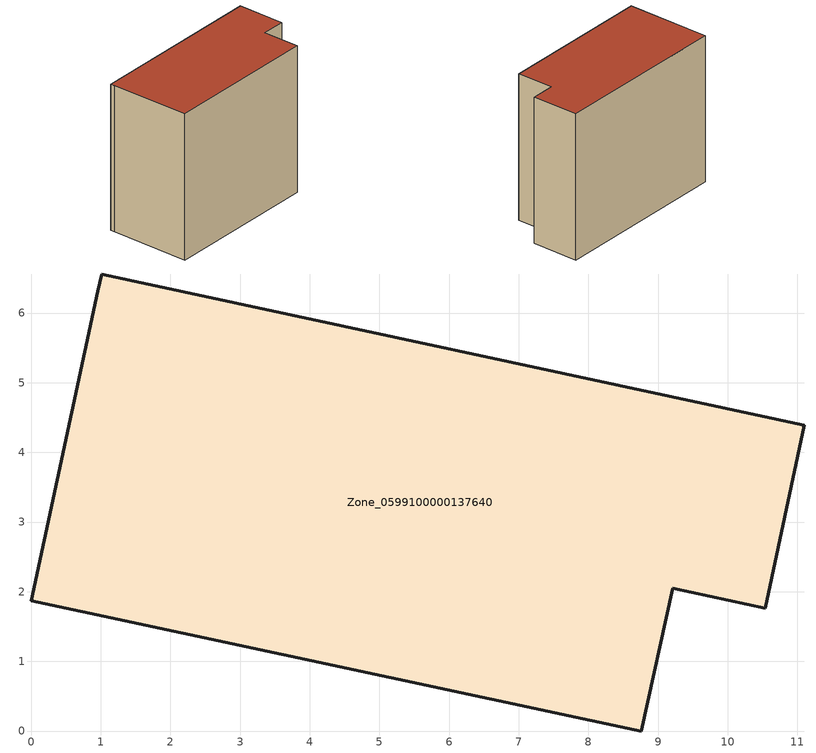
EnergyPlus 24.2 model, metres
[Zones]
Zone_0599100000137640
 floor ground (C_G): 0.96,6.32 1.01,6.56 11.1,4.39 10.54,1.76 9.21,2.05 8.76,0 0,1.87 z0
 wall outside (C_F): 8.76,0 9.21,2.05 10.54,1.76 11.1,4.39 1.01,6.56 0.96,6.32 0,1.87 8.76,0 z0:8.45
 roof outside (C_R): 11.1,4.39 1.01,6.56 0.96,6.32 0,1.87 8.76,0 9.21,2.05 10.54,1.76 z8.45
[BUILDING]
Pand.0599100000137640: North Axis=0; Terrain=City; Loads Convergence Tolerance Value=0.04; Temperature Convergence Tolerance Value=0.4; Solar Distribution=FullExterior; Maximum Number of Warmup Days=25; Minimum Number of Warmup Days=1
[Site:Location]
Rotterdam.The.Hague.AP_ZH_NLD Design_Conditions: Latitude=51.96; Longitude=4.45; Time Zone=1; Elevation=-4.5
[SITE:GROUNDTEMPERATURE:BUILDINGSURFACE]
18, 18, 18, 18, 18, 18, 18, 18, 18, 18, 18, 18
[MATERIAL] Thermal Absorptance=0.9; Solar Absorptance=0.7; Visible Absorptance=0.7
Name | Roughness | Thickness | Conductivity | Density | Specific Heat
G.TI.1975-1991 | MediumSmooth | 0.15 | 0.288461 | 540 | 1210
F.TI.1975-1991 | Rough | 0.3 | 0.230769 | 1920 | 840
R.TI.1975-1991 | MediumRough | 0.2 | 0.153846 | 1500 | 1000
[CONSTRUCTION]
C_G: G.TI.1975-1991
C_F: F.TI.1975-1991
C_R: R.TI.1975-1991
[ZONE]
Zone_0599100000137640: Type=1; Multiplier=1; Ceiling Height=Autocalculate; Volume=Autocalculate; Floor Area=autocalculate; Part of Total Floor Area=Yes
[ZONEINFILTRATION:DESIGNFLOWRATE]
Infil_Zone_0599100000137640: Zone or ZoneList or Space or SpaceList=Zone_0599100000137640; Schedule=AlwaysOn; Design Flow Rate Calculation Method=Flow/Area; Flow Rate per Floor Area=0.003; Constant Term Coefficient=1; Temperature Term Coefficient=0; Velocity Term Coefficient=0; Velocity Squared Term Coefficient=0
[HVACTEMPLATE:ZONE:IDEALLOADSAIRSYSTEM]
Zone_0599100000137640: Maximum Heating Supply Air Temperature=50; Minimum Cooling Supply Air Temperature=13; Maximum Heating Supply Air Humidity Ratio=0.0156; Minimum Cooling Supply Air Humidity Ratio=0.0077; Heating Limit=NoLimit; Cooling Limit=NoLimit; Dehumidification Control Type=ConstantSensibleHeatRatio; Cooling Sensible Heat Ratio=0.7; Dehumidification Setpoint=60; Humidification Control Type=None; Humidification Setpoint=30; Outdoor Air Method=None; Outdoor Air Flow Rate per Person=0.00944; Outdoor Air Flow Rate per Zone Floor Area=0; Outdoor Air Flow Rate per Zone=0; Demand Controlled Ventilation Type=None; Outdoor Air Economizer Type=NoEconomizer; Heat Recovery Type=None; Sensible Heat Recovery Effectiveness=0.7; Latent Heat Recovery Effectiveness=0.65
[ZONECONTROL:THERMOSTAT]
ThermostatControl_Zone_0599100000137640: Zone or ZoneList=Zone_0599100000137640; Control Type Schedule=DualSetpointControlType; Control 1=Thermostat_Zone_0599100000137640; Temperature Difference Between Cutout And Setpoint=0
[THERMOSTATSETPOINT:DUALSETPOINT]
Thermostat_Zone_0599100000137640: Heating Setpoint Temperature Schedule=HeatingSetpoint_Zone_0599100000137640; Cooling Setpoint Temperature Schedule=CoolingSetpoint_Zone_0599100000137640
[SCHEDULE:COMPACT]
HeatingSetpoint_Zone_0599100000137640: Through: 12/31, For: AllDays, Until: 24:00, 21
CoolingSetpoint_Zone_0599100000137640: Through: 12/31, For: AllDays, Until: 24:00, 24
DualSetpointControlType: Through: 12/31, For: AllDays, Until: 24:00, 4
AlwaysOn: Through: 12/31, For: AllDays, Until: 24:00, 1
